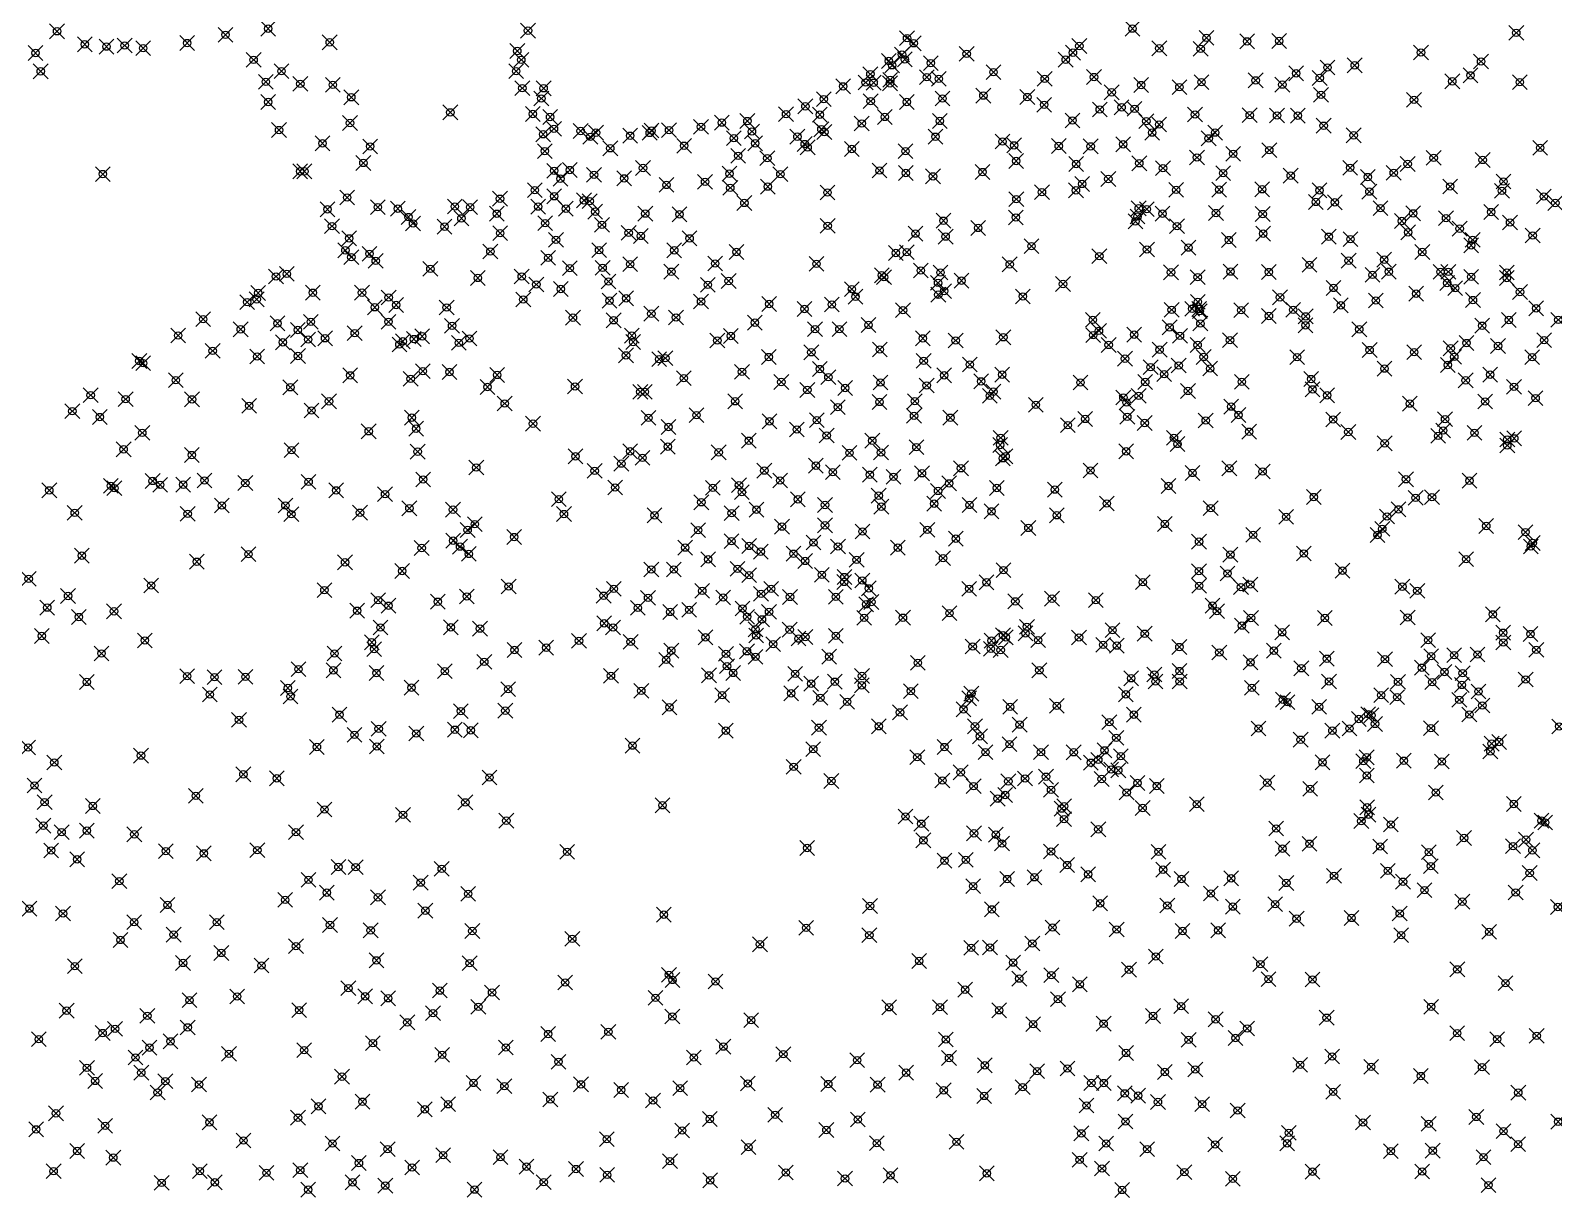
# Model space of a CAD drawing. Header units: millimetres. Extents: x 476859 to 479474, y 2367368 to 2370543.
# Drawn here: x 477863.3 to 478274.5, y 2368773.9 to 2369087.4 of the extents above; entities that cross this region are included whole.
import ezdxf

# ---------------------------------------------------------------- set-up
doc = ezdxf.new("R2010")
doc.units = ezdxf.units.MM
doc.header["$PDMODE"] = 35
doc.header["$PDSIZE"] = 2

msp = doc.modelspace()

# ---------------------------------------------------------------- linework, layer by layer
for p in [(477927.483, 2369087.895, 13.391), (477997.625, 2369087.361, 11.492), (478160.79, 2369087.914, 4.491), (477870.519, 2369087.188, 12.447), (477877.99, 2369083.667, 12.38), (477888.76, 2369083.353, 12.048), (477905.644, 2369084.013, 11.877), (477915.982, 2369086.251, 11.18), (477944.111, 2369084.197, 9.996), (478099.956, 2369085.312, 7.43), (478101.748, 2369083.954, 8.31), (478146.448, 2369083.207, 4.368), (478180.766, 2369085.401, 4.645), (478191.736, 2369084.459, 4.664), (478200.385, 2369084.587, 4.434), (478264.396, 2369086.766, 4.724), (477864.717, 2369081.338, 12.411), (477883.854, 2369083.056, 12.243), (477893.766, 2369082.618, 11.18), (477923.567, 2369079.478, 11.18), (477994.736, 2369081.878, 11.079), (477995.822, 2369079.498, 11.122), (478095.039, 2369079.17, 7.43), (478098.588, 2369080.911, 8.633), (478099.337, 2369079.6, 8.883), (478116.042, 2369081.116, 4.888), (478142.781, 2369079.535, 4.649), (478144.729, 2369081.413, 4.632), (478168.06, 2369082.583, 4.488), (478179.197, 2369082.464, 4.536), (478238.674, 2369081.468, 4.69), (477866.103, 2369076.384, 11.18), (477931.088, 2369076.426, 13.394), (477994.433, 2369076.413, 9.996), (478090.054, 2369075.639, 8.815), (478095.913, 2369078.021, 8.563), (478106.352, 2369078.604, 6.016), (478123.267, 2369076.149, 4.945), (478204.988, 2369075.834, 4.141), (478213.436, 2369077.419, 3.909), (478220.793, 2369078.005, 4.569), (478252.058, 2369075.291, 4.831), (478254.89, 2369079.037, 4.788), (477926.862, 2369073.558, 12.749), (477936.183, 2369073.018, 13.45), (477944.939, 2369072.749, 13.42), (477996.109, 2369071.832, 11.007), (478001.844, 2369071.81, 7.43), (478082.687, 2369072.315, 7.43), (478088.789, 2369073.393, 6.338), (478090.928, 2369073.307, 6.425), (478095.359, 2369073.153, 6.295), (478095.418, 2369074.088, 6.439), (478105.284, 2369074.824, 5.786), (478108.532, 2369074.369, 5.157), (478137.109, 2369074.348, 4.679), (478150.425, 2369074.84, 4.962), (478163.143, 2369072.679, 4.53), (478173.47, 2369072.111, 4.56), (478179.418, 2369073.452, 4.33), (478194.055, 2369073.94, 4.286), (478201.259, 2369072.797, 4.208), (478211.349, 2369074.574, 4.216), (478247.124, 2369073.689, 4.652), (478265.348, 2369073.461, 4.16), (477927.516, 2369068.109, 11.18), (477949.929, 2369069.382, 9.996), (478001.236, 2369069.06, 10.824), (478072.507, 2369066.938, 8.779), (478077.469, 2369068.894, 8.933), (478090.121, 2369068.315, 6.487), (478099.899, 2369068.116, 5.879), (478109.526, 2369069.043, 5.297), (478120.563, 2369069.832, 4.91), (478132.431, 2369069.439, 4.645), (478136.959, 2369067.363, 4.805), (478155.178, 2369070.719, 5.123), (478211.695, 2369070.031, 4.139), (478236.794, 2369068.716, 4.326), (477976.675, 2369065.308, 8.12), (477998.932, 2369064.878, 10.938), (478003.595, 2369064.059, 7.43), (478056.857, 2369062.964, 9.258), (478067.294, 2369064.833, 8.823), (478076.423, 2369064.686, 8.628), (478093.944, 2369064.081, 6.584), (478108.821, 2369063.005, 6.157), (478144.588, 2369063.138, 4.849), (478151.966, 2369066.077, 5.111), (478157.862, 2369066.677, 4.846), (478161.371, 2369066.247, 4.935), (478164.545, 2369062.952, 4.993), (478177.681, 2369064.721, 4.317), (478192.447, 2369064.54, 4.161), (478199.828, 2369064.458, 4.162), (478205.423, 2369064.424, 4.237), (477930.433, 2369060.535, 12.945), (477949.589, 2369062.439, 13.37), (478001.723, 2369059.408, 10.83), (478004.642, 2369060.882, 11.077), (478011.841, 2369060.286, 8.571), (478014.457, 2369058.695, 8.437), (478015.986, 2369059.836, 8.43), (478025.212, 2369059.007, 8.632), (478030.491, 2369059.768, 8.613), (478030.989, 2369060.401, 7.43), (478035.708, 2369060.519, 8.319), (478044.337, 2369061.418, 8.28), (478049.955, 2369062.554, 7.43), (478058.083, 2369060.13, 9.269), (478070.351, 2369058.756, 9.155), (478076.831, 2369060.752, 7.794), (478077.621, 2369059.997, 7.615), (478087.717, 2369062.33, 6.451), (478107.613, 2369058.741, 6.215), (478166.112, 2369059.853, 4.947), (478167.988, 2369062.029, 4.592), (478183.1, 2369059.852, 4.606), (478212.403, 2369061.713, 4.073), (478220.497, 2369059.107, 4.196), (477942.177, 2369056.953, 13.47), (477955.028, 2369056.125, 9.996), (478002.158, 2369054.862, 9.996), (478019.847, 2369055.621, 8.568), (478039.768, 2369056.307, 8.216), (478053.215, 2369058.33, 8.259), (478058.971, 2369056.949, 8.146), (478072.334, 2369056.759, 8.11), (478073.109, 2369055.864, 8.172), (478085.041, 2369055.435, 7.56), (478099.523, 2369054.834, 6.191), (478125.724, 2369057.434, 5.059), (478128.843, 2369056.408, 5.262), (478140.898, 2369056.235, 4.827), (478149.522, 2369056.128, 4.846), (478158.28, 2369056.693, 4.85), (478181.374, 2369058.286, 4.702), (478197.732, 2369055.125, 4.316), (478270.841, 2369055.733, 4.14), (477953.202, 2369051.674, 13.254), (478028.679, 2369050.298, 8.511), (478054.358, 2369053.603, 8.055), (478062.232, 2369052.938, 8.223), (478129.409, 2369052.191, 5.704), (478145.611, 2369051.377, 4.842), (478162.641, 2369051.581, 4.97), (478178.208, 2369053.154, 4.814), (478187.996, 2369054.142, 4.14), (478219.555, 2369050.369, 4.161), (478235.09, 2369051.392, 4.508), (478242.098, 2369053.026, 4.515), (478255.323, 2369052.473, 4.419), (477882.85, 2369048.663, 9.67), (477936.122, 2369049.402, 11.18), (477937.258, 2369049.404, 12.77), (478004.715, 2369049.556, 10.86), (478006.389, 2369047.418, 10.976), (478008.92, 2369049.753, 10.72), (478015.456, 2369048.445, 9.681), (478023.597, 2369047.496, 9.39), (478045.431, 2369046.585, 8.241), (478052.008, 2369048.771, 8.316), (478065.764, 2369048.635, 8.422), (478092.536, 2369049.61, 7.24), (478099.638, 2369048.952, 6.314), (478106.959, 2369048.036, 6.169), (478120.341, 2369049.209, 5.663), (478154.277, 2369047.34, 4.979), (478169.038, 2369050.269, 4.402), (478185.263, 2369048.923, 4.131), (478203.516, 2369048.233, 4.057), (478224.307, 2369047.859, 4.517), (478231.318, 2369049.01, 4.424), (478260.931, 2369046.676, 4.292), (477948.81, 2369042.33, 12.86), (477999.489, 2369044.331, 9.996), (478004.714, 2369042.671, 10.977), (478035.005, 2369045.739, 9.189), (478052.231, 2369044.934, 8.274), (478062.353, 2369045.279, 8.461), (478078.487, 2369043.684, 7.702), (478136.363, 2369043.772, 5.305), (478145.541, 2369044.278, 5.314), (478147.199, 2369045.999, 4.836), (478172.599, 2369044.396, 4.589), (478184.206, 2369044.479, 4.17), (478195.806, 2369044.562, 4.266), (478211.279, 2369044.275, 3.904), (478224.755, 2369043.93, 4.039), (478246.565, 2369045.332, 4.28), (478260.531, 2369044.142, 4.468), (478271.823, 2369042.623, 4.788), (477943.512, 2369039.142, 12.399), (477957.079, 2369039.75, 12.89), (477962.489, 2369039.328, 9.996), (477977.87, 2369039.908, 9.996), (477982.029, 2369039.747, 11.13), (477989.215, 2369037.972, 11.073), (477990.079, 2369042.012, 9.996), (478000.387, 2369039.888, 10.913), (478007.866, 2369039.331, 10.935), (478012.735, 2369041.591, 10.5), (478014.276, 2369041.365, 10.587), (478015.785, 2369038.513, 10.691), (478029.287, 2369038.003, 9.624), (478056.046, 2369040.873, 8.657), (478129.463, 2369041.898, 5.779), (478162.489, 2369039.418, 4.932), (478164.69, 2369039.195, 4.958), (478168.891, 2369037.981, 4.91), (478183.347, 2369038.149, 4.282), (478210.287, 2369041.15, 4.19), (478215.412, 2369041.031, 3.614), (478227.754, 2369039.461, 4.248), (478236.589, 2369038.061, 4.167), (478257.604, 2369038.416, 4.282), (478274.95, 2369040.867, 4.418), (477944.729, 2369034.63, 11.18), (477965.373, 2369037.066, 11.99), (477966.61, 2369035.324, 11.548), (477975.119, 2369034.478, 11.265), (477979.661, 2369036.705, 11.197), (478002.276, 2369035.417, 10.95), (478017.599, 2369034.964, 10.672), (478038.516, 2369037.8, 9.418), (478078.53, 2369034.691, 8.225), (478109.771, 2369036.078, 6.194), (478119.15, 2369034.129, 5.783), (478129.332, 2369036.97, 5.745), (478161.596, 2369035.913, 5.088), (478162.173, 2369037.197, 5.067), (478172.829, 2369034.601, 4.87), (478195.95, 2369037.872, 4.147), (478233.499, 2369035.997, 4.209), (478245.441, 2369036.785, 4.387), (478249.111, 2369033.944, 4.379), (478262.722, 2369035.606, 4.144), (477949.384, 2369031.311, 11.991), (477990.126, 2369032.71, 11.18), (478005.186, 2369030.935, 11.187), (478024.815, 2369032.817, 10.485), (478028.082, 2369031.979, 10.468), (478041.253, 2369031.309, 9.761), (478102.224, 2369032.604, 6.398), (478110.364, 2369031.792, 6.314), (478186.813, 2369030.859, 4.45), (478196.087, 2369032.59, 4.292), (478213.786, 2369031.757, 3.857), (478219.629, 2369031.09, 3.174), (478235.196, 2369032.954, 4.137), (478252.634, 2369030.94, 4.511), (478268.82, 2369032.08, 4.28), (477948.342, 2369028.097, 11.39), (477949.957, 2369026.242, 11.726), (477954.863, 2369027.165, 11.657), (477987.487, 2369027.773, 11.21), (478003.084, 2369026.047, 10.672), (478016.821, 2369028.115, 11.055), (478037.113, 2369028.097, 10.222), (478053.923, 2369027.648, 9.11), (478096.918, 2369027.375, 7.142), (478099.894, 2369027.579, 6.093), (478133.554, 2369029.208, 5.963), (478151.853, 2369026.526, 5.273), (478164.711, 2369028.337, 4.988), (478175.913, 2369028.824, 4.935), (478239.021, 2369027.634, 4.188), (478252.212, 2369029.429, 4.366), (477932.535, 2369021.735, 11.516), (477956.528, 2369025.258, 11.715), (477971.289, 2369023.078, 11.23), (478008.928, 2369023.289, 11.02), (478017.775, 2369023.369, 10.672), (478025.229, 2369024.353, 10.571), (478036.337, 2369022.324, 10.527), (478048.149, 2369024.533, 9.604), (478075.516, 2369024.442, 8.21), (478103.664, 2369022.64, 6.088), (478108.985, 2369022.104, 6.359), (478127.663, 2369024.302, 5.903), (478171.209, 2369022.158, 4.808), (478187.281, 2369022.348, 4.241), (478197.6, 2369022.231, 4.382), (478208.594, 2369024.185, 4.241), (478219.16, 2369025.308, 4.06), (478228.757, 2369025.564, 3.412), (478229.984, 2369022.321, 3.47), (478243.938, 2369022.28, 4.27), (478246.062, 2369022.297, 4.372), (478261.865, 2369022.112, 4.249), (477929.623, 2369021.018, 11.18), (477984.09, 2369020.64, 11.874), (477995.941, 2369021.023, 11.666), (477999.894, 2369018.891, 10.672), (478006.489, 2369017.651, 11.825), (478019.359, 2369019.672, 11.605), (478046.159, 2369018.775, 9.971), (478051.804, 2369019.809, 10.039), (478085.06, 2369017.622, 7.673), (478093.122, 2369021.356, 7.449), (478093.722, 2369020.856, 7.449), (478108.321, 2369019.307, 6.383), (478114.636, 2369019.905, 6.025), (478142.054, 2369019.008, 5.92), (478178.405, 2369020.838, 5.027), (478215.07, 2369017.944, 4.264), (478225.589, 2369021.466, 4.158), (478245.729, 2369019.276, 4.388), (478247.923, 2369017.869, 4.223), (478252.245, 2369020.933, 4.069), (478261.864, 2369020.626, 4.088), (477921.844, 2369014.124, 12.127), (477924.398, 2369014.876, 11.279), (477924.817, 2369016.587, 11.412), (477939.541, 2369016.651, 11.52), (477952.837, 2369016.666, 11.502), (477960.029, 2369015.354, 11.787), (477962.065, 2369013.353, 11.98), (477996.358, 2369014.834, 11.777), (478019.65, 2369014.511, 10.672), (478024.131, 2369015.136, 11.234), (478044.344, 2369014.3, 10.55), (478062.747, 2369013.606, 9.18), (478079.667, 2369013.478, 8.305), (478086.059, 2369015.578, 6.641), (478108.392, 2369016.121, 6.317), (478109.982, 2369017.092, 6.37), (478131.192, 2369015.654, 5.587), (478178.427, 2369014.201, 4.874), (478200.623, 2369015.41, 4.365), (478226.479, 2369014.555, 4.172), (478237.382, 2369016.399, 4.214), (478252.701, 2369014.678, 4.451), (478265.402, 2369016.852, 4.12), (477909.964, 2369009.526, 11.18), (477956.272, 2369012.73, 12.006), (477975.675, 2369012.681, 11.79), (478009.771, 2369009.921, 11.945), (478020.748, 2369009.226, 11.76), (478030.916, 2369011.001, 11.381), (478037.593, 2369009.988, 10.639), (478072.268, 2369012.266, 9.244), (478098.857, 2369011.94, 6.16), (478150.104, 2369009.348, 5.647), (478171.368, 2369012.034, 5.09), (478176.899, 2369012.332, 4.597), (478178.81, 2369012.255, 4.511), (478178.962, 2369011.672, 4.753), (478190.142, 2369011.96, 4.46), (478197.631, 2369010.379, 4.202), (478204.192, 2369012.047, 4.267), (478207.549, 2369010.265, 4.492), (478217.031, 2369013.243, 4.326), (478262.412, 2369009.296, 3.944), (478269.754, 2369012.447, 4.16), (478275.757, 2369009.338, 3.878), (477903.215, 2369005.127, 12.255), (477920.095, 2369006.786, 12.57), (477930.016, 2369008.392, 11.297), (477935.52, 2369006.601, 11.44), (477939.034, 2369008.802, 11.39), (477950.866, 2369005.758, 12.46), (477959.97, 2369008.821, 12.026), (477977.139, 2369007.742, 12.505), (478025.642, 2369005.091, 11.366), (478058.887, 2369008.579, 9.888), (478075.125, 2369006.824, 8.546), (478081.694, 2369006.829, 6.474), (478089.55, 2369007.965, 6.63), (478150.182, 2369005.202, 5.635), (478151.747, 2369006.377, 5.778), (478161.26, 2369005.346, 5.189), (478170.824, 2369007.304, 4.968), (478179.133, 2369008.336, 4.815), (478207.495, 2369007.865, 4.292), (478222.021, 2369006.778, 4.33), (478255.207, 2369007.752, 4.293), (477912.52, 2369000.977, 12.516), (477931.464, 2369003.272, 12.693), (477938.282, 2369004.031, 12.331), (477942.861, 2369004.371, 12.324), (477962.925, 2369002.686, 12.322), (477963.852, 2369003.535, 11.98), (477966.835, 2369004.159, 12.436), (477969.09, 2369004.887, 12.445), (477978.974, 2369003.122, 12.042), (477981.833, 2369004.314, 12.49), (478026.022, 2369003.344, 11.393), (478048.732, 2369003.77, 10.505), (478052.373, 2369004.983, 9.765), (478092.594, 2369001.325, 6.581), (478104.221, 2369004.331, 6.152), (478113.077, 2369003.777, 6.219), (478125.934, 2369004.637, 5.62), (478154.384, 2369002.565, 5.085), (478168.12, 2369001.284, 5.19), (478173.609, 2369005.012, 4.724), (478178.38, 2369002.544, 4.793), (478187.13, 2369003.857, 4.163), (478224.809, 2369001.187, 4.169), (478246.698, 2369001.643, 3.955), (478250.986, 2369003.077, 3.787), (478259.484, 2369002.283, 3.974), (478271.907, 2369003.841, 3.93), (477892.72, 2368998.248, 11.18), (477893.762, 2368997.639, 12.192), (477924.531, 2368999.43, 12.939), (477935.535, 2368999.577, 12.435), (478024.082, 2368999.743, 11.823), (478033.055, 2368998.708, 11.54), (478034.709, 2368998.978, 11.352), (478062.623, 2368999.303, 9.205), (478074.118, 2369000.585, 8.433), (478104.434, 2368998.262, 6.14), (478116.912, 2368997.293, 6.091), (478158.776, 2368998.859, 5.502), (478173.285, 2368997.015, 4.793), (478180.018, 2368999.328, 4.815), (478205.234, 2368999.266, 4.109), (478236.824, 2369000.606, 4.067), (478245.905, 2368997.157, 4.12), (478247.658, 2368999.338, 4.038), (478268.71, 2368999.276, 3.968), (477902.558, 2368993.067, 12.55), (477949.651, 2368994.349, 12.936), (477965.955, 2368993.414, 12.688), (477969.264, 2368995.482, 12.685), (477976.433, 2368995.266, 12.698), (477989.328, 2368994.476, 12.795), (478039.707, 2368993.606, 10.891), (478055.397, 2368995.313, 9.16), (478076.406, 2368996.057, 7.95), (478078.722, 2368993.866, 7.245), (478109.983, 2368994.366, 6.29), (478125.619, 2368994.555, 5.695), (478165.693, 2368996.582, 4.857), (478169.345, 2368994.664, 4.62), (478181.782, 2368996.196, 4.495), (478209.018, 2368993.363, 4.21), (478228.843, 2368996.182, 4.23), (478250.741, 2368993.01, 4.215), (478257.357, 2368994.552, 3.912), (477879.582, 2368988.997, 11.18), (477933.498, 2368991.148, 13.136), (477986.713, 2368991.213, 12.81), (478010.334, 2368991.336, 12.221), (478027.96, 2368989.906, 11.497), (478029.167, 2368989.928, 11.458), (478066.007, 2368992.566, 9.373), (478073.031, 2368990.425, 8.146), (478083.259, 2368990.949, 7.155), (478092.764, 2368992.416, 6.545), (478105.248, 2368991.647, 6.301), (478119.938, 2368992.728, 5.933), (478122.289, 2368988.839, 6.096), (478123.244, 2368989.958, 6.018), (478146.757, 2368992.426, 5.317), (478162.465, 2368988.842, 5.047), (478164.25, 2368992.575, 4.882), (478175.779, 2368990.16, 4.392), (478190.308, 2368992.604, 4.039), (478209.416, 2368990.58, 4.319), (478213.351, 2368988.967, 4.21), (478263.783, 2368991.265, 3.858), (477874.632, 2368984.688, 12.152), (477889.023, 2368987.942, 12.59), (477906.948, 2368987.878, 12.749), (477922.359, 2368986.161, 13.37), (477939.188, 2368984.885, 13.274), (477943.927, 2368987.349, 13.177), (477991.348, 2368986.78, 12.963), (478053.54, 2368987.368, 10.381), (478081.279, 2368985.802, 7.123), (478092.531, 2368987.193, 7.2), (478102.058, 2368987.389, 6.473), (478134.716, 2368986.41, 5.33), (478158.348, 2368988.391, 5.074), (478159.208, 2368987.031, 4.842), (478187.44, 2368985.929, 4.496), (478235.679, 2368986.743, 4.325), (478256.002, 2368987.313, 4.161), (478269.612, 2368988.228, 3.821), (477882.056, 2368983.115, 12.516), (477966.284, 2368982.952, 13.383), (477998.984, 2368981.322, 12.908), (478030.156, 2368982.908, 11.19), (478035.545, 2368980.426, 11.18), (478043.136, 2368983.606, 10.931), (478062.822, 2368981.962, 9.441), (478075.606, 2368982.281, 7.975), (478101.84, 2368983.423, 6.482), (478111.651, 2368982.926, 5.785), (478143.335, 2368980.926, 5.413), (478148.051, 2368982.608, 4.731), (478159.392, 2368983.15, 4.792), (478164.106, 2368981.507, 4.427), (478180.574, 2368982.179, 4.496), (478189.435, 2368983.659, 4.298), (478214.981, 2368982.475, 4.103), (478245.173, 2368982.538, 4.028), (477893.518, 2368978.865, 13.279), (477954.645, 2368979.273, 13.233), (477967.428, 2368979.977, 13.225), (478057.241, 2368976.722, 9.13), (478070.222, 2368979.769, 8.234), (478078.255, 2368978.126, 8.109), (478090.561, 2368976.73, 7.151), (478125.231, 2368977.501, 6.093), (478171.996, 2368977.494, 4.561), (478192.286, 2368979.157, 4.441), (478219.071, 2368979.082, 4.12), (478243.294, 2368978.026, 4.08), (478244.687, 2368979.484, 4.09), (478253.106, 2368978.854, 3.609), (478261.972, 2368977.047, 3.698), (478263.854, 2368977.36, 3.722), (477888.474, 2368974.403, 13.295), (477906.878, 2368972.858, 13.261), (477933.816, 2368974.173, 13.413), (477967.845, 2368973.779, 13.231), (478010.463, 2368972.511, 12.137), (478025.224, 2368973.866, 11.652), (478035.395, 2368975.133, 10.902), (478049.107, 2368973.586, 10.01), (478084.396, 2368973.457, 7.28), (478092.912, 2368973.554, 7.214), (478102.479, 2368974.994, 6.458), (478125.092, 2368975.582, 5.391), (478126.55, 2368972.526, 5.816), (478159.107, 2368973.857, 4.871), (478172.967, 2368975.862, 4.588), (478228.878, 2368976.031, 4.303), (478261.971, 2368975.432, 4.135), (477983.67, 2368969.487, 13.538), (478015.627, 2368968.581, 12.093), (478022.826, 2368970.549, 11.639), (478028.545, 2368972.123, 11.261), (478061.425, 2368968.663, 9.456), (478075.347, 2368970.002, 8.6), (478079.9, 2368968.254, 7.279), (478114.515, 2368969.296, 5.309), (478125.822, 2368971.996, 5.402), (478149.483, 2368968.705, 4.8), (478186.939, 2368969.29, 4.137), (478195.928, 2368968.406, 4.115), (477885.02, 2368964.555, 13.628), (477896.306, 2368965.881, 13.604), (477898.369, 2368964.83, 13.773), (477904.572, 2368964.877, 13.828), (477910.325, 2368966.011, 13.643), (477921.326, 2368965.309, 14.025), (477938.409, 2368965.614, 13.517), (477969.322, 2368966.283, 13.212), (478021.144, 2368964.11, 11.646), (478047.524, 2368964.022, 10.049), (478054.586, 2368964.737, 10.034), (478065.679, 2368965.99, 8.757), (478089.907, 2368967.554, 6.949), (478096.29, 2368967.006, 6.633), (478103.972, 2368967.941, 6.72), (478111.34, 2368965.213, 5.708), (478124.184, 2368963.981, 5.643), (478170.534, 2368964.513, 4.39), (478177.01, 2368968.033, 4.49), (478234.625, 2368966.323, 3.994), (478251.75, 2368965.942, 4.006), (477868.412, 2368963.322, 13.809), (477885.988, 2368963.922, 13.711), (477945.866, 2368963.33, 13.449), (477959.055, 2368962.288, 13.299), (478005.976, 2368960.961, 12.006), (478044.428, 2368960.119, 10.153), (478055.346, 2368962.853, 9.732), (478070.488, 2368960.913, 8.543), (478092.305, 2368961.905, 7.145), (478108.326, 2368963.183, 5.59), (478139.835, 2368963.535, 4.987), (478209.736, 2368961.533, 4.28), (478237.223, 2368961.329, 4.34), (478241.642, 2368961.505, 4.248), (477875.28, 2368957.266, 13.827), (477905.768, 2368957, 13.839), (477915.006, 2368959.234, 13.647), (477932.153, 2368959.238, 13.607), (477933.755, 2368956.916, 13.92), (477952.292, 2368957.299, 13.331), (477965.622, 2368958.502, 13.13), (477977.395, 2368958.128, 13.037), (478007.338, 2368956.939, 12.245), (478031.799, 2368956.589, 10.689), (478052.607, 2368957.18, 9.224), (478059.299, 2368958.124, 8.94), (478077.804, 2368959.392, 7.177), (478093.028, 2368958.938, 7.298), (478107.278, 2368959.736, 5.502), (478116.798, 2368959.407, 5.478), (478122.743, 2368957.665, 5.603), (478140.37, 2368956.611, 4.992), (478153.86, 2368959.784, 4.77), (478181.923, 2368958.52, 4.456), (478202.28, 2368956.187, 4.815), (478229.505, 2368956.281, 4.313), (478232.616, 2368958.199, 4.54), (477981.338, 2368952.652, 12.962), (477983.263, 2368954.209, 12.955), (478043.569, 2368952.599, 9.714), (478066.182, 2368953.551, 8.529), (478077.809, 2368953.902, 7.826), (478087.914, 2368952.233, 7.079), (478105.439, 2368952.676, 5.67), (478132.707, 2368953.197, 5.132), (478169.545, 2368954.28, 4.767), (478228.23, 2368952.936, 4.253), (478256.296, 2368953.722, 4.41), (478266.904, 2368952.077, 4.707), (477968.931, 2368947.774, 12.961), (477977.422, 2368949.761, 12.839), (477979.298, 2368948.165, 12.771), (477993.902, 2368950.734, 12.548), (478040.08, 2368947.889, 10.133), (478052.567, 2368949.607, 8.824), (478057.325, 2368948.342, 8.88), (478074.697, 2368949.253, 7.737), (478081.312, 2368948.172, 7.043), (478097.475, 2368947.878, 6.073), (478113.12, 2368950.301, 5.735), (478178.771, 2368949.498, 4.431), (478193.386, 2368951.328, 4.17), (478226.924, 2368951.301, 4.622), (478268.346, 2368948.206, 4.368), (478268.829, 2368949.155, 4.548), (477877.187, 2368945.72, 13.92), (477908.259, 2368944.082, 13.92), (477922.188, 2368946.128, 13.834), (477948.257, 2368943.912, 12.922), (477981.67, 2368946.188, 12.756), (478046.28, 2368944.724, 9.59), (478060.463, 2368946.8, 8.413), (478069.301, 2368946.243, 8.422), (478072.443, 2368944.289, 7.809), (478086.341, 2368944.608, 6.707), (478109.674, 2368945.042, 5.77), (478187.228, 2368945.998, 4.344), (478207.037, 2368946.321, 4.269), (478250.888, 2368944.759, 4.422), (477862.842, 2368939.447, 13.417), (477963.674, 2368941.569, 13.277), (478030.911, 2368941.973, 10.951), (478037.008, 2368941.997, 10.253), (478054.205, 2368942.15, 8.92), (478057.323, 2368940.462, 8.7), (478076.972, 2368940.538, 6.926), (478083.044, 2368939.944, 6.902), (478125.971, 2368941.821, 5.58), (478178.743, 2368941.536, 4.479), (478186.469, 2368940.924, 4.672), (478217.496, 2368941.679, 4.43), (477895.919, 2368937.661, 13.531), (477942.681, 2368936.426, 12.821), (477992.404, 2368937.407, 12.381), (478020.784, 2368936.765, 10.543), (478044.671, 2368936.213, 9.094), (478060.546, 2368935.421, 8.668), (478063.276, 2368936.758, 8.25), (478082.984, 2368938.628, 6.367), (478087.865, 2368939.035, 6.627), (478089.632, 2368936.887, 6.65), (478116.736, 2368936.784, 5.8), (478121.418, 2368938.53, 5.5), (478163.616, 2368938.547, 4.801), (478178.805, 2368937.585, 4.835), (478190.091, 2368937.22, 4.209), (478192.619, 2368937.959, 4.203), (478233.657, 2368937.357, 4.72), (478237.699, 2368936.248, 4.457), (477867.868, 2368931.706, 13.794), (477873.488, 2368934.84, 13.349), (477957.207, 2368933.722, 12.812), (477959.978, 2368932.215, 12.778), (477973.28, 2368933.287, 12.75), (477981.121, 2368934.719, 12.562), (478018.048, 2368934.913, 10.733), (478027.301, 2368931.626, 10.62), (478030.045, 2368934.332, 10.565), (478041.121, 2368931.096, 9.578), (478050.316, 2368934.43, 9.158), (478055.548, 2368931.483, 8.894), (478068.365, 2368934.584, 7.26), (478080.716, 2368934.62, 6.851), (478088.934, 2368932.608, 6.615), (478090.307, 2368933.224, 6.581), (478129.177, 2368933.385, 5.643), (478139.079, 2368934.114, 5.139), (478150.9, 2368933.695, 5.165), (478182.387, 2368932.243, 4.816), (477876.409, 2368929.152, 13.986), (477885.891, 2368930.701, 13.419), (477951.517, 2368930.867, 12.789), (478018.183, 2368927.47, 10.478), (478035.995, 2368930.534, 9.42), (478056.803, 2368929.235, 8.717), (478060.787, 2368928.519, 7.001), (478062.704, 2368930.559, 7.455), (478088.356, 2368928.942, 6.442), (478098.843, 2368928.971, 5.986), (478111.389, 2368930.197, 5.547), (478183.614, 2368930.753, 5.026), (478192.787, 2368928.901, 4.733), (478212.742, 2368928.898, 4.4), (478235.072, 2368929.029, 4.511), (478258.084, 2368929.875, 4.552), (477866.386, 2368924.054, 13.98), (477957.807, 2368926.322, 12.65), (477976.798, 2368926.39, 12.774), (477984.669, 2368926.043, 12.278), (478020.594, 2368926.344, 10.36), (478045.555, 2368923.694, 8.95), (478059.034, 2368925.86, 7.837), (478059.228, 2368924.158, 7.448), (478068.264, 2368925.762, 7.492), (478070.652, 2368923.346, 7.193), (478072.489, 2368923.764, 7.088), (478080.734, 2368924.079, 6.441), (478125.87, 2368924.227, 5.62), (478126.637, 2368923.688, 5.45), (478131.92, 2368924.759, 5.515), (478132.316, 2368926.534, 5.706), (478135.321, 2368922.928, 5.329), (478146.364, 2368923.656, 5.398), (478155.4, 2368925.61, 4.988), (478164.102, 2368924.652, 4.856), (478190.341, 2368926.843, 5.19), (478201.201, 2368925.053, 5.17), (478240.628, 2368922.92, 5), (478260.847, 2368924.927, 6.46), (478268.262, 2368924.566, 6.621), (477882.523, 2368919.344, 13.96), (477894.23, 2368922.845, 13.115), (477945.399, 2368919.319, 12.79), (477955.463, 2368922.347, 13.173), (477956.108, 2368920.514, 12.524), (477993.997, 2368920.258, 11.996), (478002.558, 2368920.892, 11.736), (478011.393, 2368922.74, 11.296), (478025.356, 2368922.491, 10.222), (478036.312, 2368920.078, 9.763), (478051.074, 2368919.236, 9.023), (478056.732, 2368919.923, 8.126), (478063.798, 2368921.861, 7.515), (478117.67, 2368921.19, 5.789), (478122.588, 2368920.581, 5.377), (478122.739, 2368922.786, 5.713), (478125.219, 2368920.259, 5.582), (478152.904, 2368921.662, 5.221), (478156.599, 2368921.455, 5.098), (478173.465, 2368921.063, 5.084), (478184.254, 2368919.608, 5.411), (478198.98, 2368920.084, 5.113), (478247.654, 2368918.86, 5.59), (478253.95, 2368919.049, 6.852), (478260.901, 2368922.269, 6.674), (478269.809, 2368920.306, 6.689), (477935.668, 2368915.104, 12.966), (477945.11, 2368914.785, 12.674), (477985.828, 2368917.053, 11.982), (478034.95, 2368917.592, 9.624), (478051.352, 2368915.911, 8.222), (478059.05, 2368918.441, 7.729), (478078.908, 2368918.463, 6.23), (478102.88, 2368916.81, 6.01), (478135.655, 2368914.8, 5.4), (478192.649, 2368916.929, 5.602), (478206.39, 2368915.339, 5.36), (478213.286, 2368917.913, 4.799), (478228.95, 2368917.803, 4.329), (478238.899, 2368915.488, 5.41), (478241.44, 2368918.606, 5.365), (477878.54, 2368911.646, 13.977), (477905.625, 2368913.214, 13.486), (477913.029, 2368912.949, 13.227), (477921.362, 2368913.024, 13.212), (477956.736, 2368914.046, 12.513), (477975.174, 2368914.541, 11.651), (478020.027, 2368913.286, 11.011), (478046.501, 2368913.412, 8.964), (478053.016, 2368914.08, 8.607), (478069.757, 2368913.826, 6.839), (478074.078, 2368911.188, 6.823), (478080.459, 2368911.707, 6.296), (478087.73, 2368910.737, 6.204), (478087.783, 2368913.259, 6.648), (478160.44, 2368912.636, 5.411), (478166.702, 2368913.656, 5.193), (478167, 2368911.775, 5.532), (478173.508, 2368914.583, 5.49), (478173.546, 2368911.779, 5.585), (478213.86, 2368911.755, 4.759), (478232.492, 2368911.667, 6.121), (478241.719, 2368911.579, 7.681), (478245.011, 2368914.333, 5.644), (478249.707, 2368910.839, 6.974), (478249.925, 2368914.014, 7.002), (478266.936, 2368912.29, 8.016), (477911.751, 2368908.253, 12.124), (477932.829, 2368910.014, 12.917), (477933.539, 2368907.722, 12.757), (477966.187, 2368910.104, 11.651), (477992.288, 2368909.712, 11.85), (478028.209, 2368909.258, 10.868), (478050.064, 2368908.065, 11.532), (478068.677, 2368908.569, 6.805), (478076.561, 2368907.367, 9.176), (478100.974, 2368909.18, 6.312), (478116.714, 2368907.228, 5.902), (478117.305, 2368908.478, 5.665), (478159.016, 2368908.298, 5.737), (478193.041, 2368910.069, 5.802), (478201.434, 2368906.854, 5.795), (478227.913, 2368908.081, 6.543), (478232.257, 2368907.527, 7.828), (478249.029, 2368906.829, 8.037), (478254.219, 2368909.071, 7.3), (477946.737, 2368902.799, 11.946), (477979.505, 2368903.786, 11.623), (477991.514, 2368903.897, 11.662), (478035.813, 2368904.805, 10.543), (478083.808, 2368906.273, 6.513), (478098.055, 2368903.432, 6.212), (478115.182, 2368904.24, 6.24), (478127.767, 2368904.917, 5.469), (478140.368, 2368905.184, 5.376), (478161.153, 2368902.818, 5.448), (478202.664, 2368906.18, 5.999), (478211.19, 2368904.913, 5.47), (478224.441, 2368902.94, 6.949), (478225.278, 2368902.631, 6.815), (478251.745, 2368902.874, 7.926), (478255.238, 2368905.308, 8.291), (477919.631, 2368901.424, 12.161), (477957.323, 2368899.016, 11.902), (477977.903, 2368898.753, 10.677), (477982.196, 2368898.599, 11.458), (478051.045, 2368898.509, 10.3), (478076.181, 2368899.302, 7.163), (478092.349, 2368899.684, 6.243), (478118.285, 2368899.68, 6.271), (478130.336, 2368900.141, 5.45), (478154.552, 2368900.79, 6.084), (478194.806, 2368899.1, 5.893), (478214.765, 2368898.514, 7.412), (478219.397, 2368899.102, 7.42), (478221.899, 2368901.652, 7.174), (478226.272, 2368900.322, 7.968), (478241.366, 2368899.17, 7.97), (478275.97, 2368899.647, 8.697), (477940.659, 2368894.09, 11.93), (477950.794, 2368897.373, 12.203), (477956.849, 2368894.22, 10.703), (477967.474, 2368897.75, 10.626), (478025.846, 2368894.47, 10.65), (478110.038, 2368894.079, 6.117), (478119.629, 2368896.966, 5.982), (478127.599, 2368894.868, 5.52), (478156.435, 2368896.589, 5.217), (478206.205, 2368896.064, 5.78), (478257.748, 2368895.006, 8.332), (478259.769, 2368895.446, 8.643), (477862.715, 2368893.972, 13.932), (477893.165, 2368891.779, 12.124), (478074.634, 2368893.497, 14.493), (478102.713, 2368891.35, 5.863), (478121.11, 2368892.7, 6.167), (478136.091, 2368892.697, 6.193), (478144.938, 2368892.67, 6.113), (478151.573, 2368890.627, 6.621), (478153.269, 2368893.186, 6.84), (478157.64, 2368891.635, 5.567), (478212.11, 2368889.963, 7.707), (478223.129, 2368890.297, 7.931), (478224.015, 2368891.319, 7.584), (478234.059, 2368890.396, 7.88), (478244.286, 2368890.194, 7.93), (478257.417, 2368892.872, 8.7), (477869.768, 2368889.915, 13.939), (477920.808, 2368886.716, 11.934), (477987.227, 2368885.878, 11.543), (478069.341, 2368888.734, 10.037), (478114.415, 2368887.256, 6.376), (478137.458, 2368886.082, 6.599), (478149.583, 2368889.851, 6.26), (478155.04, 2368888.025, 7.061), (478156.964, 2368887.803, 7.05), (478224.081, 2368886.39, 7.685), (477864.443, 2368883.696, 14.197), (477929.845, 2368885.642, 12.644), (478079.524, 2368884.925, 9.998), (478109.493, 2368885.06, 6.276), (478117.92, 2368883.549, 6.251), (478127.287, 2368884.834, 6.499), (478131.804, 2368885.612, 6.621), (478138.827, 2368882.544, 6.564), (478152.485, 2368885.457, 6.611), (478159.226, 2368881.823, 8.847), (478162.156, 2368884.384, 7.302), (478167.359, 2368883.562, 7.685), (478197.196, 2368884.469, 7.311), (478208.761, 2368882.796, 7.72), (478242.7, 2368881.833, 8.02), (477867.15, 2368879.21, 14.131), (477880.152, 2368878.196, 13.636), (477907.996, 2368880.929, 9.32), (477980.722, 2368879.156, 11.516), (478033.934, 2368878.375, 10.54), (478124.405, 2368880.171, 6.233), (478126.444, 2368881.158, 6.68), (478142.35, 2368878.127, 8.141), (478163.532, 2368877.636, 7.561), (478178.186, 2368878.663, 7.677), (478224.15, 2368877.826, 8.271), (478263.721, 2368878.713, 9.397), (477942.727, 2368877.221, 9.42), (477963.9, 2368875.776, 9.902), (477991.785, 2368874.215, 11.159), (478099.53, 2368875.343, 9.808), (478141.697, 2368877.474, 9.044), (478142.334, 2368874.632, 8.999), (478222.581, 2368874.114, 9.251), (478224.515, 2368875.831, 8.978), (478271.223, 2368874.24, 9.409), (478272.207, 2368873.721, 9.621), (477866.813, 2368872.875, 14.075), (477871.742, 2368871.114, 13.901), (477878.569, 2368871.531, 13.792), (477891.383, 2368870.528, 13.691), (477935.011, 2368871.108, 12.43), (478103.793, 2368873.392, 9.672), (478118.023, 2368870.804, 9.367), (478123.935, 2368870.467, 9.09), (478151.574, 2368871.893, 9.02), (478199.597, 2368872.116, 9.094), (478230.53, 2368873.177, 9.659), (478250.302, 2368869.543, 9.712), (477868.939, 2368866.197, 14.137), (477899.866, 2368866.017, 13.12), (477910.149, 2368865.396, 12.124), (477924.584, 2368866.272, 12.32), (478008.221, 2368865.831, 10.233), (478072.993, 2368866.838, 10.45), (478104.363, 2368868.899, 9.596), (478125.585, 2368868.075, 9.202), (478138.805, 2368865.903, 8.877), (478167.818, 2368865.836, 8.977), (478201.286, 2368866.672, 9.052), (478208.566, 2368867.996, 9.095), (478227.65, 2368867.237, 9.305), (478240.774, 2368865.715, 9.584), (478263.534, 2368867.357, 10.172), (478267.026, 2368869.106, 9.343), (478268.746, 2368866.218, 10.383), (477875.956, 2368863.79, 13.86), (477946.46, 2368861.722, 11.384), (477951.116, 2368861.658, 10.552), (477974.346, 2368861.219, 11.521), (478110.074, 2368863.418, 9.529), (478115.801, 2368863.645, 9.396), (478143.189, 2368862.249, 9.154), (478241.339, 2368861.967, 9.774), (477887.325, 2368857.887, 13.664), (477938.367, 2368858.254, 12.846), (477968.663, 2368857.517, 10.316), (478126.992, 2368858.465, 9.237), (478134.333, 2368858.951, 9.132), (478148.844, 2368859.748, 9.014), (478169.067, 2368860.993, 8.916), (478174.025, 2368858.49, 8.878), (478187.441, 2368858.659, 8.727), (478202.327, 2368857.423, 9.011), (478215.209, 2368859.339, 8.762), (478229.711, 2368860.674, 9.357), (478233.828, 2368857.746, 9.637), (478268.016, 2368860.094, 10.324), (477943.339, 2368854.801, 12.434), (477957.138, 2368853.54, 12.381), (477981.496, 2368854.476, 11.373), (478117.819, 2368856.564, 9.457), (478181.96, 2368854.585, 9.218), (478239.647, 2368855.464, 9.782), (478264.238, 2368854.861, 10.285), (477863.056, 2368850.501, 14.169), (477872.127, 2368849.161, 13.95), (477900.334, 2368851.487, 13.753), (477932.088, 2368852.849, 13.157), (477969.937, 2368849.951, 11.595), (478034.307, 2368848.872, 10.32), (478089.947, 2368851.208, 10.34), (478122.846, 2368850.281, 9.464), (478152.078, 2368851.924, 9.079), (478170.2, 2368851.348, 10.094), (478187.89, 2368851.035, 9.12), (478199.305, 2368851.681, 9.13), (478232.943, 2368849.155, 9.02), (478249.836, 2368852.367, 9.89), (478275.607, 2368850.923, 11.052), (477891.308, 2368846.821, 13.75), (477913.657, 2368846.851, 13.631), (477944.182, 2368846.091, 12.483), (478072.731, 2368845.299, 10.438), (478139.229, 2368845.414, 9.334), (478156.538, 2368844.88, 10.037), (478205.107, 2368847.779, 9.842), (478219.938, 2368847.984, 9.237), (477887.625, 2368842.04, 13.793), (477901.994, 2368843.478, 13.979), (477955.169, 2368844.625, 12.388), (477982.61, 2368844.45, 11.424), (478009.586, 2368842.363, 10.671), (478060.246, 2368840.87, 10.407), (478089.774, 2368843.354, 9.87), (478133.759, 2368841.082, 9.89), (478174.325, 2368844.45, 10.21), (478183.932, 2368844.632, 10.58), (478233.329, 2368843.329, 9.89), (478257.066, 2368844.214, 10.101), (477914.837, 2368838.538, 13.63), (477935.003, 2368840.35, 13.245), (477956.725, 2368836.523, 12.484), (478117.255, 2368839.925, 9.599), (478122.329, 2368840.017, 9.715), (478167.116, 2368837.594, 10.584), (477875.303, 2368834.973, 14.082), (477904.527, 2368835.842, 13.997), (477925.711, 2368835.13, 13.54), (477981.897, 2368835.773, 11.54), (478035.685, 2368832.638, 10.979), (478103.21, 2368836.381, 9.616), (478128.598, 2368835.93, 10.055), (478138.902, 2368832.54, 9.508), (478159.87, 2368834.007, 10.678), (478195.327, 2368835.528, 9.968), (478248.498, 2368834.099, 9.893), (477949.158, 2368829.015, 12.619), (477973.854, 2368828.381, 11.994), (478007.687, 2368830.574, 11.08), (478036.626, 2368831.251, 10.961), (478048.251, 2368830.818, 10.605), (478115.618, 2368828.63, 9.704), (478130.244, 2368831.608, 9.994), (478146.573, 2368830.083, 9.602), (478197.499, 2368831.472, 10.149), (478209.4, 2368831.391, 10.338), (478261.477, 2368830.392, 10.097), (477906.261, 2368825.774, 13.699), (477919.121, 2368826.787, 13.415), (477953.688, 2368826.835, 12.38), (477959.883, 2368826.31, 12.098), (477987.934, 2368827.869, 12.132), (478032.045, 2368826.414, 11.347), (478140.677, 2368826.058, 9.558), (477873.091, 2368822.958, 14.181), (477894.875, 2368821.558, 13.604), (477935.873, 2368823.121, 13.549), (477971.994, 2368822.309, 12.064), (477984.243, 2368823.992, 11.331), (478036.611, 2368821.393, 10.412), (478057.888, 2368820.379, 10.502), (478095.118, 2368823.875, 9.482), (478108.826, 2368823.918, 9.563), (478124.818, 2368823.072, 9.65), (478166.359, 2368821.544, 10.65), (478173.924, 2368824.157, 10.644), (478183.24, 2368820.616, 10.903), (478213.215, 2368821.061, 10.693), (478241.415, 2368824.019, 9.825), (477882.807, 2368816.917, 13.814), (477886.167, 2368818.077, 13.61), (477905.787, 2368818.445, 13.694), (477965.051, 2368819.805, 12.144), (478003.082, 2368816.651, 11.111), (478019.338, 2368817.251, 11.069), (478134.017, 2368819.302, 9.598), (478153.004, 2368819.438, 10.347), (478191.783, 2368818.168, 10.929), (478248.459, 2368816.878, 9.866), (478269.915, 2368816.189, 10.178), (477865.587, 2368815.254, 13.723), (477895.48, 2368812.984, 13.44), (477901.157, 2368814.674, 13.54), (477937.231, 2368812.318, 13.146), (477955.775, 2368814.184, 12.12), (477991.647, 2368813.017, 11.668), (478050.378, 2368813.271, 10.795), (478110.441, 2368815.166, 9.09), (478175.955, 2368815.098, 11.138), (478188.624, 2368815.583, 11.02), (478259.224, 2368815.29, 9.43), (477891.681, 2368810.336, 13.531), (477916.912, 2368811.314, 13.54), (477974.474, 2368811.066, 11.792), (478005.884, 2368809.179, 11.214), (478042.377, 2368810.324, 10.764), (478066.558, 2368811.247, 10.25), (478086.507, 2368809.608, 9.634), (478111.288, 2368810.173, 9.135), (478120.953, 2368808.223, 9.219), (478159.074, 2368811.559, 10.974), (478206.063, 2368808.354, 10.031), (478214.689, 2368810.59, 10.11), (478225.234, 2368807.804, 9.749), (477878.578, 2368807.523, 13.966), (477880.809, 2368804.001, 13.815), (477893.251, 2368806.226, 13.506), (477899.752, 2368803.95, 13.344), (477947.424, 2368805.162, 12.644), (478099.695, 2368806.233, 9.366), (478135.094, 2368806.619, 9.354), (478143.243, 2368807.375, 9.376), (478169.55, 2368806.409, 11.698), (478177.751, 2368807.098, 11.716), (478238.656, 2368805.318, 9.597), (478255.162, 2368807.724, 9.511), (477897.665, 2368800.906, 13.041), (477908.847, 2368803.039, 13.484), (477982.916, 2368803.466, 11.604), (477991.266, 2368802.596, 11.439), (478011.925, 2368803.069, 10.973), (478022.796, 2368801.545, 10.673), (478038.704, 2368802.041, 10.737), (478056.986, 2368803.336, 10.394), (478078.688, 2368803.158, 10.195), (478092.003, 2368803.011, 9.764), (478109.852, 2368801.48, 13.885), (478120.784, 2368799.963, 9.014), (478131.151, 2368802.322, 9.143), (478149.688, 2368803.439, 10.857), (478153.083, 2368803.436, 10.776), (478158.714, 2368800.648, 11.294), (478162.341, 2368800.035, 11.656), (478214.968, 2368801.067, 9.914), (478264.935, 2368800.859, 10.958), (477941.089, 2368797.161, 12.799), (477952.957, 2368798.397, 12.321), (477969.795, 2368796.345, 12.053), (477976.1, 2368797.715, 11.54), (478003.681, 2368799.008, 11.31), (478031.382, 2368798.712, 10.495), (478148.407, 2368797.367, 10.544), (478167.679, 2368798.316, 12.12), (478179.591, 2368797.756, 11.93), (478189.19, 2368796.049, 11.011), (477870.225, 2368795.272, 13.65), (477883.491, 2368791.908, 13.421), (477911.646, 2368792.83, 13.366), (477935.542, 2368794.083, 12.864), (478046.695, 2368793.735, 10.652), (478064.368, 2368794.882, 10.376), (478086.675, 2368793.604, 10.078), (478158.896, 2368793.05, 11.355), (478223.025, 2368792.798, 9.746), (478240.769, 2368792.444, 9.188), (478253.61, 2368794.293, 9.496), (478275.686, 2368792.997, 10.034), (477864.88, 2368790.929, 13.54), (477920.854, 2368787.943, 13.334), (478018.897, 2368788.311, 10.964), (478039.245, 2368790.633, 10.759), (478078.178, 2368790.779, 10.194), (478091.791, 2368787.217, 9.86), (478113.298, 2368787.591, 8.89), (478146.986, 2368789.85, 9.849), (478203.024, 2368790.01, 9.824), (478260.954, 2368790.462, 9.346), (477875.96, 2368785.108, 13.443), (477885.689, 2368783.316, 13.375), (477944.842, 2368787.14, 12.53), (477959.74, 2368785.605, 12.297), (477974.716, 2368783.992, 11.475), (477990.193, 2368783.423, 11.265), (478057.139, 2368786.116, 10.556), (478153.688, 2368787.131, 10.808), (478164.76, 2368785.615, 11.721), (478183.128, 2368786.879, 11.326), (478202.564, 2368787.165, 10.37), (478230.527, 2368785.076, 9.488), (478241.846, 2368785.192, 9.144), (478255.535, 2368783.435, 9.227), (478264.929, 2368786.957, 9.505), (477869.585, 2368779.647, 13.482), (477909.073, 2368779.682, 12.954), (477927.045, 2368779.218, 12.874), (477936.163, 2368779.91, 12.458), (477951.996, 2368781.846, 12.557), (477966.344, 2368780.644, 12.021), (477997.216, 2368780.88, 11.181), (478010.607, 2368780.236, 10.776), (478035.95, 2368782.358, 10.432), (478067.252, 2368779.31, 10.289), (478121.481, 2368779.069, 8.926), (478146.534, 2368782.723, 9.993), (478152.576, 2368780.395, 10.672), (478174.817, 2368779.401, 11.57), (478209.399, 2368779.527, 9.45), (478239.017, 2368779.555, 9.143), (477898.733, 2368776.503, 12.965), (477913.112, 2368776.656, 13.053), (477950.28, 2368776.653, 12.254), (477959.114, 2368775.764, 12.055), (478001.88, 2368776.697, 11.044), (478019.021, 2368778.656, 10.828), (478046.829, 2368777.199, 10.731), (478083.206, 2368777.666, 9.968), (478095.481, 2368778.537, 9.586), (478187.896, 2368777.594, 10.781), (478256.91, 2368775.905, 8.916), (477938.315, 2368774.667, 12.395), (477983.211, 2368774.683, 11.46), (478157.995, 2368774.594, 10.986)]:
    msp.add_point(p)

doc.saveas('drawing.dxf')
